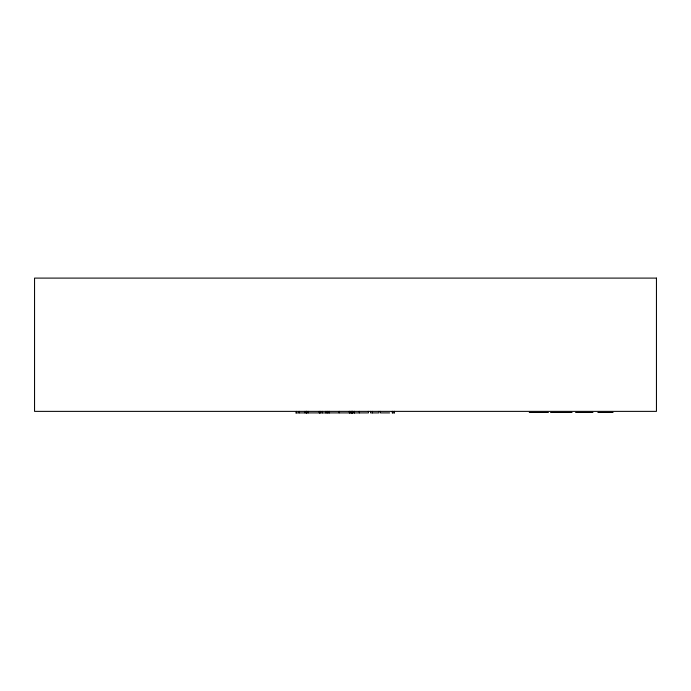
<?xml version="1.0" encoding="UTF-8"?>
<svg xmlns="http://www.w3.org/2000/svg" width="691" height="691" viewBox="0 0 691 691"><rect width="100%" height="100%" fill="white"/><g stroke="black" fill="none" stroke-linecap="round" stroke-linejoin="round"><path stroke-width="1.04" d="M529.28 412.475L548.429 412.475M550.546 412.475L572.027 412.475M575.568 412.475L592.938 412.475M597.862 412.475L613.047 412.475M295.618 412.898L368.424 412.898L368.424 411.37M389.646 412.898L380.482 412.898L380.482 411.37M394.423 411.37L394.423 412.898L392.238 412.898L392.341 411.37M394.328 411.37L394.328 412.898M392.531 411.37L392.531 412.898M378.962 411.37L378.962 412.898L370.549 412.898L370.549 411.37M372.484 411.37L372.484 412.898M359.346 411.37L359.346 412.898M354.509 411.37L354.405 412.898M354.233 411.37L354.233 412.898M352.617 411.37L352.617 412.898M352.419 411.37L352.419 412.898M352.324 411.37L352.324 412.898M351.356 411.37L351.356 412.898M351.235 411.37L351.235 412.898M350.838 411.37L350.838 412.898M349.568 411.37L349.568 412.898M349.37 411.37L349.37 412.898M339.246 411.37L339.143 412.898M329.141 411.37L329.141 412.898M329.011 411.37L329.011 412.898M327.18 411.37L327.18 412.898M327.05 411.37L327.05 412.898M325.789 411.37L325.789 412.898M322.412 411.37L322.412 412.898M320.581 411.37L320.581 412.898M308.212 411.37L308.212 412.898M306.821 411.37L306.821 412.898M306.631 411.37L306.631 412.898M306.484 411.37L306.476 412.898M305.025 411.37L305.025 412.898M299.186 411.37L299.186 412.898M296.448 411.37L296.448 412.898M656.45 278.102L34.55 278.102L34.55 411.37L656.45 411.37L656.45 278.102M319.423 412.898L319.423 411.37L319.346 412.898"/></g></svg>
